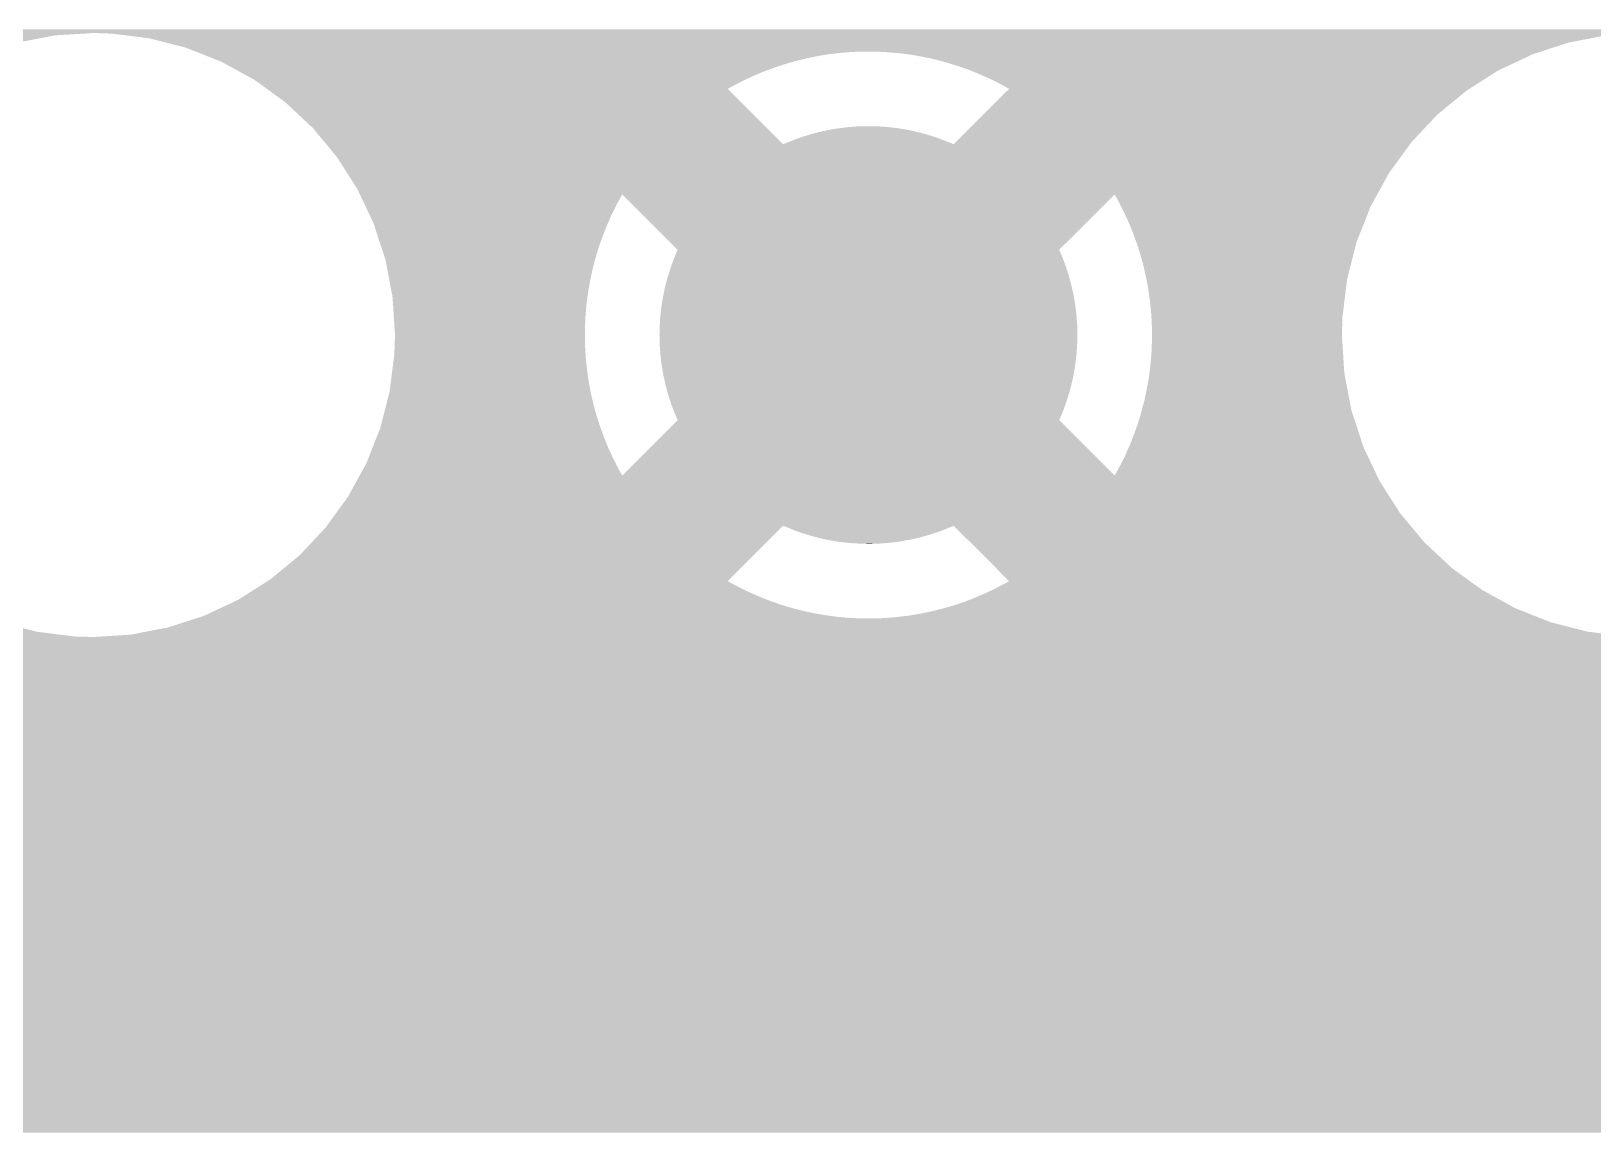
# Model space of a CAD drawing. Extents: x 295 to 953, y 10 to 290.
# Drawn here: x 639.9 to 655.18, y 140.76 to 151.53 of the extents above; entities that cross this region are included whole.
import ezdxf

# ---------------------------------------------------------------- set-up
doc = ezdxf.new("R2010")
doc.units = 0
doc.header["$LTSCALE"] = 5
doc.header["$MEASUREMENT"] = 0
doc.layers.add('GND', color=7, linetype='CONTINUOUS')

msp = doc.modelspace()

# ---------------------------------------------------------------- linework, layer by layer
at = {"layer": 'GND'}
for points in [[(511.399, 151.51), (511.399, 151.545), (710.395, 151.51), (710.514, 151.545)], [(546.329, 151.504), (546.147, 151.51), (640.417, 151.504), (640.507, 151.51)], [(546.471, 151.487), (546.329, 151.504), (640.136, 151.487), (640.417, 151.504)], [(546.698, 151.458), (546.471, 151.487), (639.987, 151.458), (640.136, 151.487)], [(546.859, 151.417), (546.698, 151.458), (639.771, 151.417), (639.987, 151.458)], [(640.689, 151.504), (640.507, 151.51), (655.595, 151.504), (655.684, 151.51)], [(640.83, 151.487), (640.689, 151.504), (655.313, 151.487), (655.595, 151.504)], [(641.058, 151.458), (640.83, 151.487), (655.165, 151.458), (655.313, 151.487)], [(641.219, 151.417), (641.058, 151.458), (654.949, 151.417), (655.165, 151.458)], [(641.418, 151.366), (641.219, 151.417), (654.792, 151.366), (654.949, 151.417)], [(641.513, 151.328), (641.418, 151.366), (654.677, 151.328), (654.792, 151.366)], [(641.523, 151.325), (641.513, 151.328), (647.942, 151.325), (648.056, 151.328)], [(641.545, 151.316), (641.523, 151.325), (647.828, 151.316), (647.942, 151.325)], [(641.578, 151.303), (641.545, 151.316), (647.715, 151.303), (647.828, 151.316)], [(641.624, 151.285), (641.578, 151.303), (647.603, 151.285), (647.715, 151.303)], [(641.681, 151.262), (641.624, 151.285), (647.491, 151.262), (647.603, 151.285)], [(648.169, 151.328), (648.056, 151.328), (654.675, 151.328), (654.677, 151.328)], [(648.283, 151.322), (648.169, 151.328), (654.658, 151.322), (654.675, 151.328)], [(648.397, 151.312), (648.283, 151.322), (654.627, 151.312), (654.658, 151.322)], [(648.477, 151.302), (648.397, 151.312), (654.595, 151.302), (654.627, 151.312)], [(648.51, 151.298), (648.477, 151.302), (654.586, 151.298), (654.595, 151.302)], [(648.622, 151.278), (648.51, 151.298), (654.545, 151.278), (654.586, 151.298)], [(648.733, 151.255), (648.622, 151.278), (654.495, 151.255), (654.545, 151.278)], [(641.749, 151.235), (641.681, 151.262), (647.38, 151.235), (647.491, 151.262)], [(641.763, 151.23), (641.749, 151.235), (647.362, 151.23), (647.38, 151.235)], [(641.811, 151.203), (641.763, 151.23), (647.271, 151.203), (647.362, 151.23)], [(641.877, 151.167), (641.811, 151.203), (647.163, 151.167), (647.271, 151.203)], [(641.95, 151.127), (641.877, 151.167), (647.057, 151.127), (647.163, 151.167)], [(642.032, 151.082), (641.95, 151.127), (646.952, 151.082), (647.057, 151.127)], [(648.843, 151.226), (648.733, 151.255), (654.434, 151.226), (654.495, 151.255)], [(648.952, 151.193), (648.843, 151.226), (654.364, 151.193), (654.434, 151.226)], [(649.06, 151.156), (648.952, 151.193), (654.285, 151.156), (654.364, 151.193)], [(649.091, 151.144), (649.06, 151.156), (654.259, 151.144), (654.285, 151.156)], [(649.166, 151.114), (649.091, 151.144), (654.213, 151.114), (654.259, 151.144)], [(649.27, 151.068), (649.166, 151.114), (654.14, 151.068), (654.213, 151.114)], [(642.089, 151.051), (642.032, 151.082), (646.886, 151.051), (646.952, 151.082)], [(642.113, 151.033), (642.089, 151.051), (646.849, 151.033), (646.886, 151.051)], [(642.187, 150.98), (642.113, 151.033), (646.748, 150.98), (646.849, 151.033)], [(642.21, 150.963), (642.187, 150.98), (646.719, 150.963), (646.748, 150.98)], [(642.389, 150.833), (642.21, 150.963), (646.849, 150.833), (646.719, 150.963)], [(649.372, 151.018), (649.27, 151.068), (654.061, 151.018), (654.14, 151.068)], [(649.472, 150.963), (649.372, 151.018), (653.975, 150.963), (654.061, 151.018)], [(649.453, 150.944), (649.472, 150.963), (653.946, 150.944), (653.975, 150.963)], [(642.66, 150.579), (642.389, 150.833), (647.103, 150.579), (646.849, 150.833)], [(649.216, 150.708), (649.453, 150.944), (653.659, 150.708), (653.946, 150.944)], [(648.946, 150.437), (649.216, 150.708), (653.405, 150.437), (653.659, 150.708)], [(642.791, 150.421), (642.66, 150.579), (647.261, 150.421), (647.103, 150.579)], [(647.445, 150.492), (647.497, 150.509), (648.748, 150.492), (648.692, 150.509)], [(647.497, 150.509), (647.539, 150.521), (648.692, 150.509), (648.654, 150.521)], [(647.539, 150.521), (647.591, 150.535), (648.654, 150.521), (648.597, 150.535)], [(647.591, 150.535), (647.634, 150.545), (648.597, 150.535), (648.56, 150.545)], [(647.634, 150.545), (647.687, 150.557), (648.56, 150.545), (648.502, 150.557)], [(647.687, 150.557), (647.73, 150.565), (648.502, 150.557), (648.464, 150.565)], [(647.73, 150.565), (647.783, 150.574), (648.464, 150.565), (648.405, 150.574)], [(647.783, 150.574), (647.828, 150.58), (648.405, 150.574), (648.367, 150.58)], [(647.828, 150.58), (647.88, 150.587), (648.367, 150.58), (648.306, 150.587)], [(647.88, 150.587), (647.928, 150.591), (648.306, 150.587), (648.27, 150.591)], [(647.928, 150.591), (647.977, 150.595), (648.27, 150.591), (648.205, 150.595)], [(647.977, 150.595), (648.035, 150.597), (648.205, 150.595), (648.173, 150.597)], [(648.035, 150.597), (648.075, 150.598), (648.173, 150.597), (648.075, 150.598)], [(642.897, 150.293), (642.791, 150.421), (653.301, 150.293), (653.394, 150.421)], [(647.261, 150.421), (647.313, 150.443), (648.93, 150.421), (648.876, 150.443)], [(647.313, 150.443), (647.353, 150.458), (648.876, 150.443), (648.839, 150.458)], [(647.353, 150.458), (647.404, 150.478), (648.839, 150.458), (648.785, 150.478)], [(647.404, 150.478), (647.445, 150.492), (648.785, 150.478), (648.748, 150.492)], [(648.93, 150.421), (648.946, 150.437), (653.394, 150.421), (653.405, 150.437)], [(642.997, 150.136), (642.897, 150.293), (653.187, 150.136), (653.301, 150.293)], [(643.097, 149.979), (642.997, 150.136), (653.101, 149.979), (653.187, 150.136)], [(643.119, 149.93), (643.097, 149.979), (653.074, 149.93), (653.101, 149.979)], [(643.167, 149.83), (643.119, 149.93), (645.632, 149.83), (645.686, 149.93)], [(646.229, 149.388), (645.686, 149.93), (649.962, 149.388), (650.505, 149.93)], [(650.541, 149.866), (650.505, 149.93), (653.039, 149.866), (653.074, 149.93)], [(643.215, 149.728), (643.167, 149.83), (645.581, 149.728), (645.632, 149.83)], [(650.569, 149.81), (650.541, 149.866), (653.008, 149.81), (653.039, 149.866)], [(650.592, 149.764), (650.569, 149.81), (652.99, 149.764), (653.008, 149.81)], [(650.64, 149.661), (650.592, 149.764), (652.95, 149.661), (652.99, 149.764)], [(643.255, 149.643), (643.215, 149.728), (645.544, 149.643), (645.581, 149.728)], [(643.261, 149.624), (643.255, 149.643), (645.535, 149.624), (645.544, 149.643)], [(643.295, 149.518), (643.261, 149.624), (645.494, 149.518), (645.535, 149.624)], [(650.683, 149.556), (650.64, 149.661), (652.908, 149.556), (652.95, 149.661)], [(643.33, 149.411), (643.295, 149.518), (645.456, 149.411), (645.494, 149.518)], [(650.716, 149.465), (650.683, 149.556), (652.872, 149.465), (652.908, 149.556)], [(650.722, 149.449), (650.716, 149.465), (652.868, 149.449), (652.872, 149.465)], [(650.757, 149.34), (650.722, 149.449), (652.84, 149.34), (652.868, 149.449)], [(643.366, 149.302), (643.33, 149.411), (645.423, 149.302), (645.456, 149.411)], [(643.37, 149.29), (643.366, 149.302), (645.42, 149.29), (645.423, 149.302)], [(643.389, 149.191), (643.37, 149.29), (645.395, 149.191), (645.42, 149.29)], [(646.165, 149.225), (646.191, 149.298), (650.027, 149.225), (650, 149.298)], [(646.191, 149.298), (646.199, 149.317), (650, 149.298), (649.992, 149.317)], [(646.199, 149.317), (646.229, 149.388), (649.992, 149.317), (649.962, 149.388)], [(650.787, 149.23), (650.757, 149.34), (652.812, 149.23), (652.84, 149.34)], [(643.41, 149.08), (643.389, 149.191), (645.371, 149.08), (645.395, 149.191)], [(646.129, 149.113), (646.135, 149.132), (650.062, 149.113), (650.057, 149.132)], [(646.135, 149.132), (646.158, 149.206), (650.057, 149.132), (650.033, 149.206)], [(646.158, 149.206), (646.165, 149.225), (650.033, 149.206), (650.027, 149.225)], [(650.812, 149.119), (650.787, 149.23), (652.784, 149.119), (652.812, 149.23)], [(643.431, 148.968), (643.41, 149.08), (645.352, 148.968), (645.371, 149.08)], [(646.088, 148.942), (646.104, 149.018), (650.103, 148.942), (650.086, 149.018)], [(646.104, 149.018), (646.109, 149.038), (650.086, 149.018), (650.082, 149.038)], [(646.109, 149.038), (646.129, 149.113), (650.082, 149.038), (650.062, 149.113)], [(650.815, 149.105), (650.812, 149.119), (652.78, 149.105), (652.784, 149.119)], [(650.833, 149.007), (650.815, 149.105), (652.768, 149.007), (652.78, 149.105)], [(650.849, 148.895), (650.833, 149.007), (652.754, 148.895), (652.768, 149.007)], [(643.439, 148.925), (643.431, 148.968), (645.346, 148.925), (645.352, 148.968)], [(643.444, 148.855), (643.439, 148.925), (645.337, 148.855), (645.346, 148.925)], [(643.451, 148.741), (643.444, 148.855), (645.327, 148.741), (645.337, 148.855)], [(646.061, 148.749), (646.069, 148.826), (650.131, 148.749), (650.122, 148.826)], [(646.069, 148.826), (646.072, 148.846), (650.122, 148.826), (650.119, 148.846)], [(646.072, 148.846), (646.084, 148.922), (650.119, 148.846), (650.106, 148.922)], [(646.084, 148.922), (646.088, 148.942), (650.106, 148.922), (650.103, 148.942)], [(650.861, 148.781), (650.849, 148.895), (652.74, 148.781), (652.754, 148.895)], [(643.458, 148.628), (643.451, 148.741), (645.322, 148.628), (645.327, 148.741)], [(646.054, 148.652), (646.058, 148.728), (650.138, 148.652), (650.132, 148.728)], [(646.058, 148.728), (646.061, 148.749), (650.132, 148.728), (650.131, 148.749)], [(650.864, 148.736), (650.861, 148.781), (652.734, 148.736), (652.74, 148.781)], [(650.868, 148.668), (650.864, 148.736), (652.732, 148.668), (652.734, 148.736)], [(650.87, 148.554), (650.868, 148.668), (652.728, 148.554), (652.732, 148.668)], [(643.463, 148.554), (643.458, 148.628), (645.321, 148.554), (645.322, 148.628)], [(643.459, 148.44), (643.463, 148.554), (645.323, 148.44), (645.321, 148.554)], [(646.051, 148.554), (646.052, 148.631), (650.14, 148.554), (650.138, 148.631)], [(646.053, 148.477), (646.051, 148.554), (650.139, 148.477), (650.14, 148.554)], [(646.052, 148.631), (646.054, 148.652), (650.138, 148.631), (650.138, 148.652)], [(650.869, 148.48), (650.87, 148.554), (652.733, 148.48), (652.728, 148.554)], [(643.452, 148.326), (643.457, 148.372), (645.33, 148.326), (645.327, 148.372)], [(643.457, 148.372), (643.459, 148.44), (645.327, 148.372), (645.323, 148.44)], [(646.053, 148.456), (646.053, 148.477), (650.137, 148.456), (650.139, 148.477)], [(646.059, 148.379), (646.053, 148.456), (650.133, 148.379), (650.137, 148.456)], [(646.06, 148.359), (646.059, 148.379), (650.13, 148.359), (650.133, 148.379)], [(650.854, 148.253), (650.864, 148.366), (652.747, 148.253), (652.74, 148.366)], [(650.864, 148.366), (650.869, 148.48), (652.74, 148.366), (652.733, 148.48)], [(643.423, 148.1), (643.437, 148.213), (645.358, 148.1), (645.342, 148.213)], [(643.437, 148.213), (643.452, 148.326), (645.342, 148.213), (645.33, 148.326)], [(646.069, 148.282), (646.06, 148.359), (650.122, 148.282), (650.13, 148.359)], [(646.072, 148.262), (646.069, 148.282), (650.119, 148.262), (650.122, 148.282)], [(646.085, 148.185), (646.072, 148.262), (650.107, 148.185), (650.119, 148.262)], [(650.845, 148.183), (650.854, 148.253), (652.752, 148.183), (652.747, 148.253)], [(643.411, 148.003), (643.423, 148.1), (645.376, 148.003), (645.358, 148.1)], [(646.088, 148.165), (646.085, 148.185), (650.103, 148.165), (650.107, 148.185)], [(646.105, 148.09), (646.088, 148.165), (650.087, 148.09), (650.103, 148.165)], [(646.109, 148.07), (646.105, 148.09), (650.082, 148.07), (650.087, 148.09)], [(646.129, 147.995), (646.109, 148.07), (650.062, 147.995), (650.082, 148.07)], [(650.82, 148.028), (650.839, 148.14), (652.781, 148.028), (652.76, 148.14)], [(650.839, 148.14), (650.845, 148.183), (652.76, 148.14), (652.752, 148.183)], [(643.379, 147.877), (643.407, 147.988), (645.404, 147.877), (645.379, 147.988)], [(643.407, 147.988), (643.411, 148.003), (645.379, 147.988), (645.376, 148.003)], [(646.134, 147.975), (646.129, 147.995), (650.056, 147.975), (650.062, 147.995)], [(646.158, 147.902), (646.134, 147.975), (650.033, 147.902), (650.056, 147.975)], [(650.771, 147.818), (650.796, 147.916), (652.821, 147.818), (652.802, 147.916)], [(650.796, 147.916), (650.82, 148.028), (652.802, 147.916), (652.781, 148.028)], [(643.323, 147.659), (643.351, 147.768), (645.469, 147.659), (645.434, 147.768)], [(643.351, 147.768), (643.379, 147.877), (645.434, 147.768), (645.404, 147.877)], [(646.164, 147.882), (646.158, 147.902), (650.026, 147.882), (650.033, 147.902)], [(646.191, 147.81), (646.164, 147.882), (650, 147.81), (650.026, 147.882)], [(646.199, 147.791), (646.191, 147.81), (649.992, 147.791), (650, 147.81)], [(646.229, 147.72), (646.199, 147.791), (649.962, 147.72), (649.992, 147.791)], [(650.735, 147.697), (650.768, 147.806), (652.861, 147.697), (652.825, 147.806)], [(650.768, 147.806), (650.771, 147.818), (652.825, 147.806), (652.821, 147.818)], [(643.283, 147.552), (643.319, 147.643), (645.508, 147.552), (645.475, 147.643)], [(643.319, 147.643), (643.323, 147.659), (645.475, 147.643), (645.469, 147.659)], [(645.686, 147.177), (646.229, 147.72), (650.505, 147.177), (649.962, 147.72)], [(650.697, 147.589), (650.735, 147.697), (652.896, 147.589), (652.861, 147.697)], [(643.201, 147.343), (643.241, 147.447), (645.599, 147.343), (645.551, 147.447)], [(643.241, 147.447), (643.283, 147.552), (645.551, 147.447), (645.508, 147.552)], [(650.61, 147.379), (650.647, 147.465), (652.976, 147.379), (652.936, 147.465)], [(650.647, 147.465), (650.656, 147.483), (652.936, 147.465), (652.93, 147.483)], [(650.656, 147.483), (650.697, 147.589), (652.93, 147.483), (652.896, 147.589)], [(643.152, 147.242), (643.183, 147.298), (645.65, 147.242), (645.622, 147.298)], [(643.183, 147.298), (643.201, 147.343), (645.622, 147.298), (645.599, 147.343)], [(650.559, 147.277), (650.61, 147.379), (653.025, 147.277), (652.976, 147.379)], [(643.09, 147.129), (643.117, 147.177), (653.094, 147.129), (653.072, 147.177)], [(643.117, 147.177), (643.152, 147.242), (645.686, 147.177), (645.65, 147.242)], [(650.505, 147.177), (650.559, 147.277), (653.072, 147.177), (653.025, 147.277)], [(643.004, 146.972), (643.09, 147.129), (653.194, 146.972), (653.094, 147.129)], [(642.89, 146.815), (643.004, 146.972), (653.294, 146.815), (653.194, 146.972)], [(642.786, 146.671), (642.797, 146.687), (647.246, 146.671), (647.261, 146.687)], [(642.797, 146.687), (642.89, 146.815), (653.4, 146.687), (653.294, 146.815)], [(647.315, 146.665), (647.261, 146.687), (648.878, 146.665), (648.93, 146.687)], [(649.088, 146.529), (648.93, 146.687), (653.531, 146.529), (653.4, 146.687)], [(642.532, 146.4), (642.786, 146.671), (646.975, 146.4), (647.246, 146.671)], [(647.352, 146.649), (647.315, 146.665), (648.838, 146.649), (648.878, 146.665)], [(647.406, 146.629), (647.352, 146.649), (648.787, 146.629), (648.838, 146.649)], [(647.443, 146.616), (647.406, 146.629), (648.746, 146.616), (648.787, 146.629)], [(647.499, 146.599), (647.443, 146.616), (648.694, 146.599), (648.746, 146.616)], [(647.537, 146.587), (647.499, 146.599), (648.652, 146.587), (648.694, 146.599)], [(647.594, 146.572), (647.537, 146.587), (648.6, 146.572), (648.652, 146.587)], [(647.631, 146.562), (647.594, 146.572), (648.557, 146.562), (648.6, 146.572)], [(647.689, 146.55), (647.631, 146.562), (648.504, 146.55), (648.557, 146.562)], [(647.727, 146.543), (647.689, 146.55), (648.461, 146.543), (648.504, 146.55)], [(647.786, 146.533), (647.727, 146.543), (648.408, 146.533), (648.461, 146.543)], [(647.824, 146.527), (647.786, 146.533), (648.363, 146.527), (648.408, 146.533)], [(647.885, 146.521), (647.824, 146.527), (648.311, 146.521), (648.363, 146.527)], [(649.342, 146.275), (649.088, 146.529), (653.802, 146.275), (653.531, 146.529)], [(642.245, 146.163), (642.532, 146.4), (646.738, 146.163), (646.975, 146.4)], [(647.921, 146.517), (647.885, 146.521), (648.263, 146.517), (648.311, 146.521)], [(647.986, 146.513), (647.921, 146.517), (648.214, 146.513), (648.263, 146.517)], [(648.018, 146.511), (647.986, 146.513), (648.156, 146.511), (648.214, 146.513)], [(648.116, 146.509), (648.018, 146.511), (648.116, 146.509), (648.156, 146.511)], [(649.472, 146.144), (649.342, 146.275), (653.981, 146.144), (653.802, 146.275)], [(642.051, 146.04), (642.13, 146.09), (646.921, 146.04), (646.819, 146.09)], [(642.13, 146.09), (642.216, 146.144), (646.819, 146.09), (646.719, 146.144)], [(642.216, 146.144), (642.245, 146.163), (646.719, 146.144), (646.738, 146.163)], [(649.305, 146.057), (649.342, 146.075), (654.102, 146.057), (654.078, 146.075)], [(649.342, 146.075), (649.443, 146.128), (654.078, 146.075), (654.004, 146.128)], [(649.443, 146.128), (649.472, 146.144), (654.004, 146.128), (653.981, 146.144)], [(641.827, 145.914), (641.906, 145.952), (647.239, 145.914), (647.131, 145.952)], [(641.906, 145.952), (641.932, 145.964), (647.131, 145.952), (647.1, 145.964)], [(641.932, 145.964), (641.979, 145.994), (647.1, 145.964), (647.025, 145.994)], [(641.979, 145.994), (642.051, 146.04), (647.025, 145.994), (646.921, 146.04)], [(648.92, 145.904), (649.028, 145.94), (654.38, 145.904), (654.315, 145.94)], [(649.028, 145.94), (649.135, 145.981), (654.315, 145.94), (654.241, 145.981)], [(649.135, 145.981), (649.239, 146.026), (654.241, 145.981), (654.159, 146.026)], [(649.239, 146.026), (649.305, 146.057), (654.159, 146.026), (654.102, 146.057)], [(641.399, 145.742), (641.514, 145.779), (654.773, 145.742), (654.678, 145.779)], [(641.514, 145.779), (641.516, 145.78), (648.136, 145.779), (648.022, 145.78)], [(641.516, 145.78), (641.533, 145.785), (648.022, 145.78), (647.908, 145.785)], [(641.533, 145.785), (641.564, 145.795), (647.908, 145.785), (647.794, 145.795)], [(641.564, 145.795), (641.596, 145.806), (647.794, 145.795), (647.714, 145.806)], [(641.596, 145.806), (641.605, 145.81), (647.714, 145.806), (647.682, 145.81)], [(641.605, 145.81), (641.646, 145.829), (647.682, 145.81), (647.569, 145.829)], [(641.646, 145.829), (641.696, 145.853), (647.569, 145.829), (647.458, 145.853)], [(641.696, 145.853), (641.757, 145.882), (647.458, 145.853), (647.348, 145.882)], [(641.757, 145.882), (641.827, 145.914), (647.348, 145.882), (647.239, 145.914)], [(648.136, 145.779), (648.249, 145.783), (654.678, 145.779), (654.668, 145.783)], [(648.249, 145.783), (648.363, 145.792), (654.668, 145.783), (654.646, 145.792)], [(648.363, 145.792), (648.476, 145.805), (654.646, 145.792), (654.613, 145.805)], [(648.476, 145.805), (648.588, 145.823), (654.613, 145.805), (654.567, 145.823)], [(648.588, 145.823), (648.7, 145.846), (654.567, 145.823), (654.51, 145.846)], [(648.7, 145.846), (648.811, 145.873), (654.51, 145.846), (654.442, 145.873)], [(648.811, 145.873), (648.829, 145.878), (654.442, 145.873), (654.428, 145.878)], [(648.829, 145.878), (648.92, 145.904), (654.428, 145.878), (654.38, 145.904)], [(546.236, 145.603), (546.518, 145.621), (640.325, 145.603), (640.183, 145.621)], [(546.518, 145.621), (546.666, 145.65), (640.183, 145.621), (639.956, 145.65)], [(546.666, 145.65), (546.882, 145.691), (639.956, 145.65), (639.795, 145.691)], [(640.596, 145.603), (640.878, 145.621), (655.502, 145.603), (655.36, 145.621)], [(640.878, 145.621), (641.026, 145.65), (655.36, 145.621), (655.133, 145.65)], [(641.026, 145.65), (641.242, 145.691), (655.133, 145.65), (654.972, 145.691)], [(641.242, 145.691), (641.399, 145.742), (654.972, 145.691), (654.773, 145.742)], [(511.399, 145.485), (511.399, 145.598), (728.062, 145.485), (728.025, 145.598)], [(511.399, 145.373), (511.399, 145.485), (728.128, 145.373), (728.062, 145.485)], [(546.147, 145.598), (546.236, 145.603), (640.507, 145.598), (640.325, 145.603)], [(640.507, 145.598), (640.596, 145.603), (655.684, 145.598), (655.502, 145.603)], [(511.399, 145.369), (511.399, 145.373), (709.211, 145.369), (709.276, 145.373)], [(511.399, 145.36), (511.399, 145.369), (709.146, 145.36), (709.211, 145.369)], [(511.399, 145.347), (511.399, 145.36), (709.081, 145.347), (709.146, 145.36)], [(511.399, 145.33), (511.399, 145.347), (709.018, 145.33), (709.081, 145.347)], [(511.399, 145.308), (511.399, 145.33), (708.957, 145.308), (709.018, 145.33)], [(511.399, 145.281), (511.399, 145.308), (708.896, 145.281), (708.957, 145.308)], [(511.399, 145.251), (511.399, 145.281), (708.838, 145.251), (708.896, 145.281)], [(511.399, 145.216), (511.399, 145.251), (708.783, 145.216), (708.838, 145.251)], [(511.399, 145.202), (511.399, 145.216), (708.762, 145.202), (708.783, 145.216)], [(511.399, 145.036), (511.399, 145.202), (708.928, 145.036), (708.762, 145.202)], [(511.399, 145.004), (511.399, 145.036), (728.502, 145.004), (728.458, 145.036)], [(511.399, 144.987), (511.399, 145.004), (728.542, 144.987), (728.502, 145.004)], [(511.399, 144.932), (511.399, 144.987), (708.511, 144.932), (708.547, 144.987)], [(511.399, 144.875), (511.399, 144.932), (708.479, 144.875), (708.511, 144.932)], [(511.399, 144.816), (511.399, 144.875), (708.451, 144.816), (708.479, 144.875)], [(511.399, 144.755), (511.399, 144.816), (708.427, 144.755), (708.451, 144.816)], [(511.399, 144.692), (511.399, 144.755), (708.408, 144.692), (708.427, 144.755)], [(511.399, 144.628), (511.399, 144.692), (708.393, 144.628), (708.408, 144.692)], [(511.399, 144.563), (511.399, 144.628), (708.383, 144.563), (708.393, 144.628)], [(511.399, 144.498), (511.399, 144.563), (708.377, 144.498), (708.383, 144.563)], [(511.399, 144.433), (511.399, 144.498), (708.376, 144.433), (708.377, 144.498)], [(511.399, 144.367), (511.399, 144.433), (708.38, 144.367), (708.376, 144.433)], [(511.399, 144.302), (511.399, 144.367), (708.389, 144.302), (708.38, 144.367)], [(511.399, 144.266), (511.399, 144.302), (708.396, 144.266), (708.389, 144.302)], [(511.399, 144.242), (511.399, 144.266), (695.179, 144.242), (695.422, 144.266)], [(511.399, 144.173), (511.399, 144.242), (694.945, 144.173), (695.179, 144.242)], [(511.399, 144.061), (511.399, 144.173), (694.729, 144.061), (694.945, 144.173)], [(511.399, 144.035), (511.399, 144.061), (694.696, 144.035), (694.729, 144.061)], [(588.897, 144.031), (588.805, 144.035), (694.691, 144.031), (694.696, 144.035)], [(589.113, 143.988), (588.897, 144.031), (694.638, 143.988), (694.691, 144.031)], [(589.297, 143.91), (589.113, 143.988), (694.538, 143.91), (694.638, 143.988)], [(589.316, 143.901), (589.297, 143.91), (694.531, 143.901), (694.538, 143.91)], [(589.495, 143.774), (589.316, 143.901), (694.422, 143.774), (694.531, 143.901)], [(589.541, 143.725), (589.495, 143.774), (694.38, 143.725), (694.422, 143.774)], [(589.644, 143.611), (589.541, 143.725), (694.315, 143.611), (694.38, 143.725)], [(589.702, 143.513), (589.644, 143.611), (694.259, 143.513), (694.315, 143.611)], [(589.756, 143.421), (589.702, 143.513), (694.228, 143.421), (694.259, 143.513)], [(589.801, 143.282), (589.756, 143.421), (694.181, 143.282), (694.228, 143.421)], [(589.825, 143.211), (589.801, 143.282), (694.172, 143.211), (694.181, 143.282)], [(589.843, 143.04), (589.825, 143.211), (694.149, 143.04), (694.172, 143.211)], [(589.848, 142.992), (589.843, 143.04), (694.148, 142.992), (694.149, 143.04)], [(589.814, 142.75), (589.844, 142.9), (694.171, 142.75), (694.157, 142.9)], [(589.844, 142.9), (589.848, 142.992), (694.157, 142.9), (694.148, 142.992)], [(589.801, 142.684), (589.814, 142.75), (694.191, 142.684), (694.171, 142.75)], [(589.729, 142.516), (589.801, 142.684), (694.24, 142.516), (694.191, 142.684)], [(589.587, 142.302), (589.714, 142.482), (694.352, 142.302), (694.258, 142.482)], [(589.714, 142.482), (589.729, 142.516), (694.258, 142.482), (694.24, 142.516)], [(589.424, 142.153), (589.584, 142.3), (694.469, 142.153), (694.353, 142.3)], [(589.584, 142.3), (589.587, 142.302), (694.353, 142.3), (694.352, 142.302)], [(589.234, 142.042), (589.349, 142.109), (694.583, 142.042), (694.504, 142.109)], [(589.349, 142.109), (589.424, 142.153), (694.504, 142.109), (694.469, 142.153)], [(511.399, 141.83), (511.399, 141.949), (694.901, 141.83), (694.691, 141.949)], [(588.805, 141.949), (588.813, 141.95), (694.691, 141.949), (694.689, 141.95)], [(588.813, 141.95), (589.024, 141.973), (694.689, 141.95), (694.663, 141.973)], [(589.024, 141.973), (589.234, 142.042), (694.663, 141.973), (694.583, 142.042)], [(511.399, 141.752), (511.399, 141.83), (695.132, 141.752), (694.901, 141.83)], [(511.399, 141.72), (511.399, 141.752), (695.374, 141.72), (695.132, 141.752)], [(511.399, 141.719), (511.399, 141.72), (695.422, 141.719), (695.374, 141.72)], [(511.399, 141.707), (511.399, 141.719), (728.11, 141.707), (728.112, 141.719)], [(511.399, 141.642), (511.399, 141.707), (728.1, 141.642), (728.11, 141.707)], [(511.399, 141.577), (511.399, 141.642), (728.094, 141.577), (728.1, 141.642)], [(511.399, 141.512), (511.399, 141.577), (728.093, 141.512), (728.094, 141.577)], [(511.399, 141.446), (511.399, 141.512), (728.097, 141.446), (728.093, 141.512)], [(511.399, 141.381), (511.399, 141.446), (728.105, 141.381), (728.097, 141.446)], [(511.399, 141.317), (511.399, 141.381), (728.118, 141.317), (728.105, 141.381)], [(511.399, 141.254), (511.399, 141.317), (728.136, 141.254), (728.118, 141.317)], [(511.399, 141.192), (511.399, 141.254), (728.158, 141.192), (728.136, 141.254)], [(511.399, 141.132), (511.399, 141.192), (728.184, 141.132), (728.158, 141.192)], [(511.399, 141.074), (511.399, 141.132), (728.215, 141.074), (728.184, 141.132)], [(511.399, 141.018), (511.399, 141.074), (728.25, 141.018), (728.215, 141.074)], [(511.399, 140.997), (511.399, 141.018), (728.264, 140.997), (728.25, 141.018)], [(511.399, 140.977), (511.399, 140.997), (753.669, 140.977), (753.673, 140.997)], [(511.399, 140.949), (511.399, 140.977), (753.664, 140.949), (753.669, 140.977)], [(511.399, 140.783), (511.399, 140.949), (728.479, 140.783), (728.645, 140.949)], [(511.399, 140.747), (511.399, 140.783), (728.533, 140.747), (728.479, 140.783)]]:
    msp.add_solid(points, dxfattribs=at)

doc.saveas('drawing.dxf')
